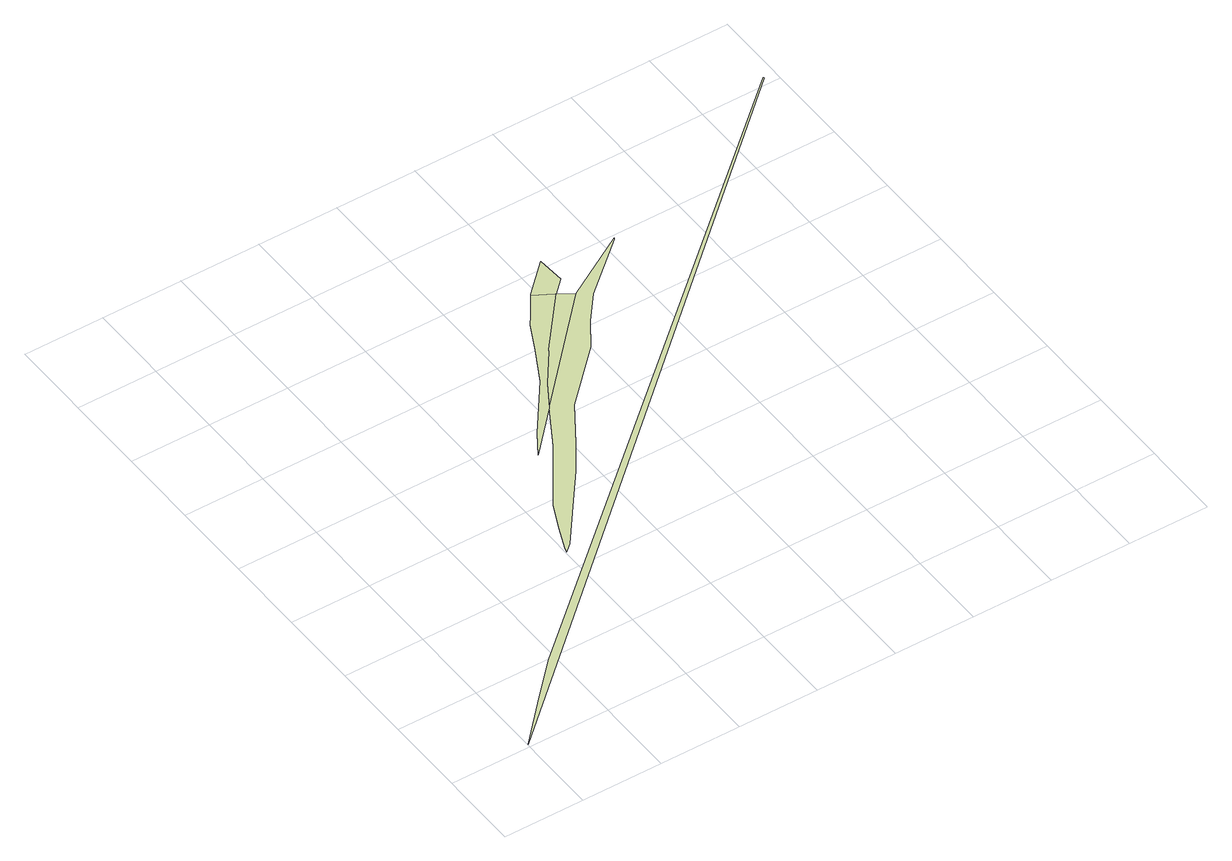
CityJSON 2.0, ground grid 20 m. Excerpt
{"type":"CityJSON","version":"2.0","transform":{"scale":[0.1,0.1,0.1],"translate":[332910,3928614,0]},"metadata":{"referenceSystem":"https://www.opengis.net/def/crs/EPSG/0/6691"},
"CityObjects":{
"landuse1":{"type":"LandUse","attributes":{"class":"204","LandUseDetailAttribute.orgLandUse":"10500","LandUseDetailAttribute.prefecture":"14","LandUseDetailAttribute.city":"14150","LandUseDetailAttribute.note":"都道府県","LandUseDetailAttribute.surveyYear":2015},"geometry":[{"type":"MultiSurface","lod":"1","boundaries":[[[0,1,2,3,4,5,6,7,8,9,10,11]]]}]},
"landuse2":{"type":"LandUse","attributes":{"class":"203","LandUseDetailAttribute.orgLandUse":"10400","LandUseDetailAttribute.prefecture":"14","LandUseDetailAttribute.city":"14150","LandUseDetailAttribute.note":"都道府県","LandUseDetailAttribute.surveyYear":2015},"geometry":[{"type":"MultiSurface","lod":"1","boundaries":[[[12,13,14,15,16,17,18,19,20,21,22,7,23,24,25,26,27]]]}]},
"landuse3":{"type":"LandUse","attributes":{"class":"203","LandUseDetailAttribute.orgLandUse":"10400","LandUseDetailAttribute.prefecture":"14","LandUseDetailAttribute.city":"14150","LandUseDetailAttribute.note":"都道府県","LandUseDetailAttribute.surveyYear":2015},"geometry":[{"type":"MultiSurface","lod":"1","boundaries":[[[28,29,30,31,32]]]}]},
"landuse4":{"type":"LandUse","attributes":{"class":"203","LandUseDetailAttribute.orgLandUse":"10400","LandUseDetailAttribute.prefecture":"14","LandUseDetailAttribute.city":"14150","LandUseDetailAttribute.note":"都道府県","LandUseDetailAttribute.surveyYear":2015},"geometry":[{"type":"MultiSurface","lod":"1","boundaries":[[[11,10,9,8,7,22]]]}]},
"landuse5":{"type":"LandUse","attributes":{"class":"204","LandUseDetailAttribute.orgLandUse":"10500","LandUseDetailAttribute.prefecture":"14","LandUseDetailAttribute.city":"14150","LandUseDetailAttribute.note":"都道府県","LandUseDetailAttribute.surveyYear":2015},"geometry":[{"type":"MultiSurface","lod":"1","boundaries":[[[33,34,0,11,35,36]]]}]}
},
"vertices":[
[787,1146,0],[750,1093,0],[734,1072,0],[699,1001,0],[653,915,0],[558,787,0],[522,731,0],[623,837,0],[662,903,0],[721,982,0],[723,987,0],[832,1119,0],
[422,467,0],[504,573,0],[559,644,0],[608,716,0],[671,815,0],[802,943,0],[846,1010,0],[898,1075,0],[1029,1188,0],[1032,1192,0],[869,1097,0],[564,737,0],[460,585,0],[432,522,0],[407,464,0],[403,450,0],
[1571,1423,0],[185,198,0],[103,114,0],[2,7,0],[1572,1420,0],
[863,1220,0],[788,1148,0],[833,1119,0],[867,1152,0]
]}
